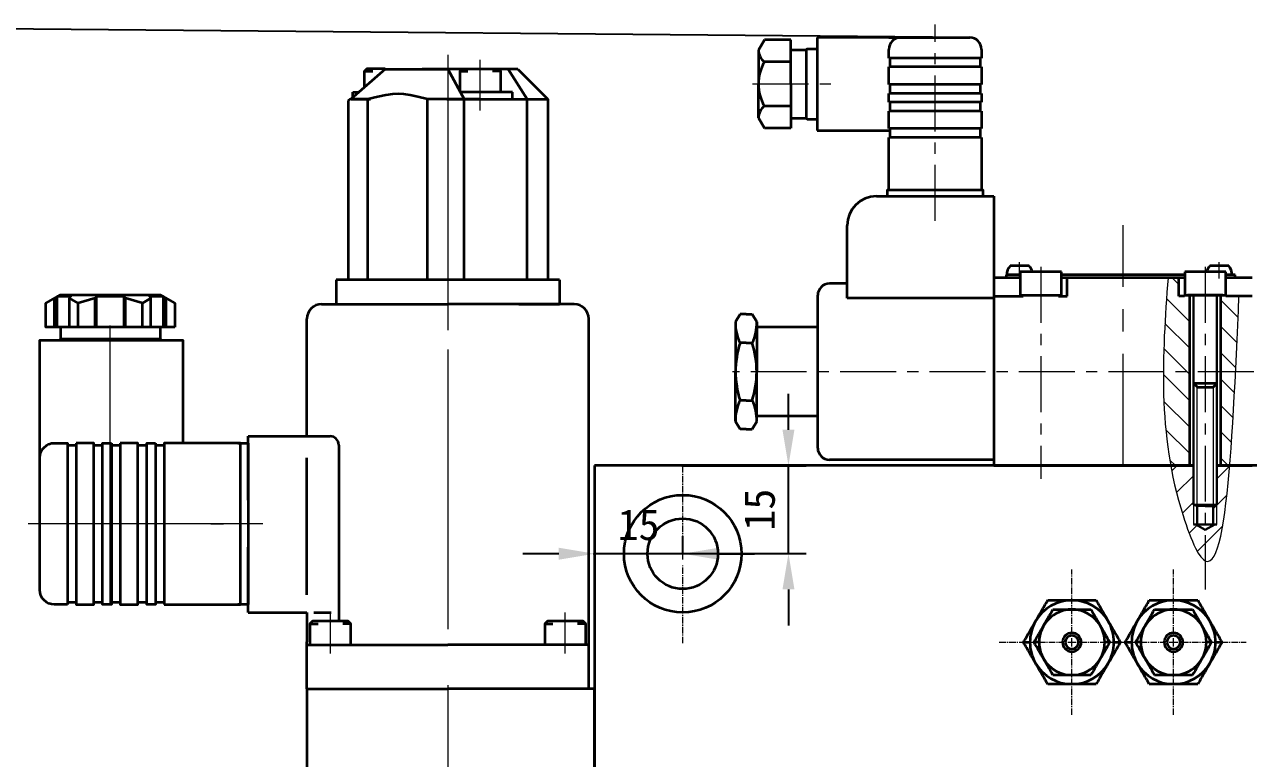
# Model space of a CAD drawing. Header units: millimetres. Extents: x 747 to 1827, y 470 to 2062.
# Drawn here: x 884.4 to 1023.5, y 732.4 to 815.8 of the extents above; entities that cross this region are included whole.
import ezdxf
from ezdxf import colors
from ezdxf.entities.mleader import LeaderData, LeaderLine
from ezdxf.math import Vec2, Vec3

# ---------------------------------------------------------------- set-up
doc = ezdxf.new("R2010")
doc.units = ezdxf.units.MM
doc.header["$PDSIZE"] = -1
for name, pattern in [('CENTER', [10.16, 6.35, -1.27, 1.27, -1.27]), ('CENTER2', [1.125, 0.75, -0.125, 0.125, -0.125]), ('CENTERX2', [20.32, 12.7, -2.54, 2.54, -2.54])]:
    doc.linetypes.add(name, pattern=pattern)
doc.layers.get('0').update_dxf_attribs({"lineweight": 35})
doc.layers.get('Defpoints').update_dxf_attribs({"lineweight": 35})
for name, color, linetype, lineweight in [('CENTER', 1, 'CENTER', 18), ('中心线层', 1, 'CENTERX2', 25), ('标注层', 4, 'Continuous', 18), ('细线层', 4, 'Continuous', 35)]:
    doc.layers.add(name, color=color, linetype=linetype, lineweight=lineweight)
doc.dimstyles.new('ISO-25', dxfattribs={"dimtxt": 2.5, "dimasz": 2.5, "dimexe": 1.25, "dimexo": 0.625, "dimtad": 1, "dimtxsty": 'Standard', "dimcen": 2.5, "dimadec": 0, "dimazin": 0, "dimtfac": 1, "dimtmove": 0, "dimatfit": 3, "dimfxl": 1, "dimarcsym": 0})

# ---------------------------------------------------------------- blocks, each defined once
blk = doc.blocks.new('*D140')
at = {"layer": 'Defpoints', "color": 0, "lineweight": 35, "transparency": 16777216}
for p in [(847.77, 815.59), (991.82, 814.28), (989.27, 533.33)]:
    blk.add_point(p, dxfattribs=at)
at = {"layer": '标注层', "color": 0, "lineweight": -2, "transparency": 16777216}
for p, q in [((991.82, 814.28), (845.77, 815.61)), ((845.26, 538.72), (847.74, 811.51)), ((989.27, 533.33), (843.22, 534.66))]:
    blk.add_line(p, q, dxfattribs=at)
at = {"layer": '标注层', "color": 0, "lineweight": 35, "transparency": 16777216}
for points in [[(847.06, 811.52), (848.42, 811.51), (847.77, 815.59)], [(844.58, 538.73), (845.94, 538.71), (845.22, 534.64)]]:
    blk.add_solid(points, dxfattribs=at)
at = {"layer": '标注层', "color": 0, "lineweight": 18, "transparency": 16777216, "insert": (843.23, 675.15), "char_height": 3.5, "attachment_point": 5, "rotation": 89.4798}
blk.add_mtext('421', dxfattribs=at)
blk = doc.blocks.new('*D146')
at = {"layer": 'Defpoints', "color": 0, "lineweight": 35, "transparency": 16777216}
for p in [(949.2, 755.67), (949.2, 755.67), (959.21, 755.67)]:
    blk.add_point(p, dxfattribs=at)
at = {"layer": '细线层', "color": 0, "lineweight": -2, "transparency": 16777216}
for p, q in [((949.2, 755.67), (949.2, 757.67)), ((959.21, 755.67), (959.21, 757.67)), ((945.12, 755.67), (941.04, 755.67)), ((959.21, 755.67), (949.2, 755.67)), ((963.29, 755.67), (967.37, 755.67))]:
    blk.add_line(p, q, dxfattribs=at)
at = {"layer": '细线层', "color": 0, "lineweight": 35, "transparency": 16777216}
for points in [[(945.12, 756.35), (945.12, 754.99), (949.2, 755.67)], [(963.29, 756.35), (963.29, 754.99), (959.21, 755.67)]]:
    blk.add_solid(points, dxfattribs=at)
at = {"layer": '细线层', "color": 0, "lineweight": 18, "transparency": 16777216, "insert": (954.2, 758.94), "char_height": 3.5, "attachment_point": 5}
blk.add_mtext('15', dxfattribs=at)
blk = doc.blocks.new('*D147')
at = {"layer": 'Defpoints', "color": 0, "lineweight": 35, "transparency": 16777216}
for p in [(959.1, 765.67), (971.22, 765.67), (959.1, 755.69)]:
    blk.add_point(p, dxfattribs=at)
at = {"layer": '细线层', "color": 0, "lineweight": -2, "transparency": 16777216}
for p, q in [((971.22, 769.75), (971.22, 773.83)), ((959.1, 765.67), (973.22, 765.67)), ((971.22, 755.69), (971.22, 765.67)), ((959.1, 755.69), (973.22, 755.69)), ((971.22, 751.61), (971.22, 747.53))]:
    blk.add_line(p, q, dxfattribs=at)
at = {"layer": '细线层', "color": 0, "lineweight": 35, "transparency": 16777216}
for points in [[(970.54, 769.75), (971.9, 769.75), (971.22, 765.67)], [(970.54, 751.61), (971.9, 751.61), (971.22, 755.69)]]:
    blk.add_solid(points, dxfattribs=at)
at = {"layer": '细线层', "color": 0, "lineweight": 18, "transparency": 16777216, "insert": (967.95, 760.68), "char_height": 3.5, "attachment_point": 5, "rotation": 90}
blk.add_mtext('15', dxfattribs=at)
blk = doc.blocks.new('*U158')
at = {"layer": '中心线层', "color": 0, "linetype": 'CENTER2', "lineweight": 18, "transparency": 16777216}
for p, q in [((0, 1.334), (0, 10.17)), ((-10.17, 0), (-1.334, 0)), ((1.334, 0), (10.17, 0)), ((0, -10.17), (0, -1.334))]:
    blk.add_line(p, q, dxfattribs=at)
at = {"layer": '中心线层', "color": 0, "linetype": 'Continuous', "lineweight": 18, "transparency": 16777216}
for p, q in [((-0.667, 0), (0.667, 0)), ((0, -0.667), (0, 0.667))]:
    blk.add_line(p, q, dxfattribs=at)
blk = doc.blocks.new('*U159')
at = {"layer": '中心线层', "color": 0, "linetype": 'CENTER2', "lineweight": 18, "transparency": 16777216}
for p, q in [((0, 0.95), (0, 8.26)), ((-8.26, 0), (-0.95, 0)), ((0.95, 0), (8.26, 0)), ((0, -8.26), (0, -0.95))]:
    blk.add_line(p, q, dxfattribs=at)
at = {"layer": '中心线层', "color": 0, "linetype": 'Continuous', "lineweight": 18, "transparency": 16777216}
for p, q in [((-0.48, 0), (0.48, 0)), ((0, -0.48), (0, 0.48))]:
    blk.add_line(p, q, dxfattribs=at)
blk = doc.blocks.new('*U160')
at = {"layer": '中心线层', "color": 0, "linetype": 'CENTER2', "lineweight": 18, "transparency": 16777216}
for p, q in [((0, 0.95), (0, 8.26)), ((-8.26, 0), (-0.95, 0)), ((0.95, 0), (8.26, 0)), ((0, -8.26), (0, -0.95))]:
    blk.add_line(p, q, dxfattribs=at)
at = {"layer": '中心线层', "color": 0, "linetype": 'Continuous', "lineweight": 18, "transparency": 16777216}
for p, q in [((-0.48, 0), (0.48, 0)), ((0, -0.48), (0, 0.48))]:
    blk.add_line(p, q, dxfattribs=at)

msp = doc.modelspace()

# ---------------------------------------------------------------- hatches: boundary and pattern name
at = {"lineweight": 18}
h = msp.add_hatch(dxfattribs=at)
h.set_pattern_fill('ANSI31', color=256, scale=0.667, angle=90)
h.set_pattern_definition([(135, (29.2382, -18.385), (-1.4974577, -1.4974577), [])])
edge = h.paths.add_edge_path()
edge.add_spline(control_points=[(1022.401, 784.937), (1022.276, 782.037), (1022.152, 779.137), (1022.016, 776.345)], knot_values=[82.9730087, 82.9730087, 82.9730087, 82.9730087, 90.0947818, 90.0947818, 90.0947818, 90.0947818], degree=3, periodic=0)
edge.add_line((1022.401, 784.937), (1020.912, 784.938))
edge.add_line((1020.912, 784.938), (1020.905, 785.016))
edge.add_line((1020.905, 785.016), (1020.334, 785.016))
edge.add_line((1020.334, 785.016), (1020.334, 776.345))
edge.add_line((1020.334, 776.345), (1022.016, 776.345))
edge = h.paths.add_edge_path()
edge.add_spline(control_points=[(1014.342, 787.017), (1014.086, 783.473), (1013.83, 779.929), (1013.81, 776.345)], knot_values=[0, 0, 0, 0, 16.3409057, 16.3409057, 16.3409057, 16.3409057], degree=3, periodic=0)
edge.add_line((1013.81, 776.345), (1016.807, 776.345))
edge.add_line((1016.807, 776.345), (1016.807, 785.016))
edge.add_line((1016.807, 785.016), (1016.236, 785.016))
edge.add_line((1016.236, 785.016), (1016.227, 784.937))
edge.add_line((1016.227, 784.937), (1015.567, 784.937))
edge.add_line((1015.567, 784.937), (1015.567, 787.017))
edge.add_line((1015.567, 787.017), (1014.342, 787.017))
edge = h.paths.add_edge_path()
edge.add_spline(control_points=[(1013.81, 776.345), (1013.791, 772.838), (1013.998, 769.293), (1014.652, 765.673)], knot_values=[16.3409057, 16.3409057, 16.3409057, 16.3409057, 32.3303649, 32.3303649, 32.3303649, 32.3303649], degree=3, periodic=0)
edge.add_line((1014.652, 765.673), (1016.807, 765.673))
edge.add_line((1016.807, 765.673), (1016.807, 776.345))
edge.add_line((1016.807, 776.345), (1013.81, 776.345))
edge = h.paths.add_edge_path()
edge.add_spline(control_points=[(1021.355, 765.673), (1021.618, 768.837), (1021.828, 772.489), (1022.016, 776.345)], knot_values=[73.1377594, 73.1377594, 73.1377594, 73.1377594, 82.9730087, 82.9730087, 82.9730087, 82.9730087], degree=3, periodic=0)
edge.add_line((1022.016, 776.345), (1020.334, 776.345))
edge.add_line((1020.334, 776.345), (1020.334, 765.673))
edge.add_line((1020.334, 765.673), (1021.355, 765.673))
h = msp.add_hatch(dxfattribs=at)
h.set_pattern_fill('ANSI31', color=256, scale=0.67)
edge = h.paths.add_edge_path()
edge.add_line((1017.236, 765.673), (1014.652, 765.673))
edge.add_spline(control_points=[(1014.652, 765.673), (1014.99, 763.806), (1015.775, 760.557), (1017.449, 756.029), (1018.237, 755.026), (1018.57, 754.863)], knot_values=[21.5643534, 21.5643534, 21.5643534, 21.5643534, 27.0633587, 31.0337728, 34.4652556, 34.4652556, 34.4652556, 34.4652556], degree=3, periodic=0)
edge.add_line((1018.57, 754.863), (1018.57, 758.379))
edge.add_line((1018.57, 758.379), (1017.489, 759.003))
edge.add_line((1017.489, 759.003), (1017.236, 759.003))
edge.add_line((1017.236, 759.003), (1017.236, 761.236))
edge.add_line((1017.236, 761.236), (1017.236, 765.673))
edge = h.paths.add_edge_path()
edge.add_spline(control_points=[(1018.57, 754.863), (1019.959, 754.184), (1020.782, 758.767), (1021.355, 765.673)], knot_values=[34.4652556, 34.4652556, 34.4652556, 34.4652556, 48.7828855, 48.7828855, 48.7828855, 48.7828855], degree=3, periodic=0)
edge.add_line((1021.355, 765.673), (1019.904, 765.673))
edge.add_line((1019.904, 765.673), (1019.904, 761.236))
edge.add_line((1019.904, 761.236), (1019.904, 759.003))
edge.add_line((1019.904, 759.003), (1019.651, 759.003))
edge.add_line((1019.651, 759.003), (1018.57, 758.379))
edge.add_line((1018.57, 758.379), (1018.57, 754.863))
h.paths.add_polyline_path([(1019.904, 761.236), (1019.474, 761.091), (1019.474, 759.003), (1019.651, 759.003), (1019.904, 759.003)], flags=17)

# ---------------------------------------------------------------- linework, layer by layer
for p, q in [((968.485, 814.018), (967.811, 812.851)), ((971.48, 814.018), (968.485, 814.018)), ((971.48, 809.016), (971.48, 814.018)), ((982.619, 814.285), (974.481, 814.285)), ((974.481, 814.285), (974.481, 803.746)), ((982.619, 814.285), (991.823, 814.285)), ((967.811, 812.851), (967.811, 809.016)), ((971.48, 812.892), (973.243, 812.892)), ((973.356, 813.006), (974.481, 813.006)), ((982.619, 811.95), (982.619, 812.951)), ((993.157, 812.951), (993.157, 811.95)), ((971.48, 811.519), (968.485, 811.519)), ((993.157, 811.95), (982.619, 811.95)), ((993.157, 810.95), (982.619, 810.95)), ((982.619, 808.949), (982.619, 810.95)), ((982.753, 811.95), (982.753, 810.95)), ((993.023, 810.95), (993.023, 811.95)), ((993.157, 810.95), (993.157, 808.949)), ((925.39, 810.695), (921.522, 807.294)), ((923.056, 810.459), (923.99, 810.459)), ((925.39, 810.695), (932.527, 810.695)), ((936.438, 810.695), (929.592, 810.695)), ((932.527, 810.695), (934.373, 807.294)), ((933.868, 810.459), (934.802, 810.459)), ((940.476, 810.695), (936.438, 810.695)), ((938.537, 810.459), (937.604, 810.459)), ((939.389, 810.695), (941.545, 807.294)), ((940.476, 810.695), (943.866, 807.294)), ((921.722, 808.094), (922.432, 808.094)), ((921.722, 807.47), (921.722, 808.094)), ((939.871, 808.094), (933.939, 808.094)), ((939.871, 807.294), (939.871, 808.094)), ((967.811, 805.18), (967.811, 809.016)), ((971.48, 809.016), (971.48, 804.013)), ((993.157, 808.949), (982.619, 808.949)), ((993.157, 807.948), (982.619, 807.948)), ((982.619, 806.948), (982.619, 807.948)), ((982.753, 808.949), (982.753, 807.948)), ((993.023, 807.948), (993.023, 808.949)), ((993.157, 807.948), (993.157, 806.948)), ((921.188, 806.96), (921.188, 786.778)), ((923.439, 807.294), (921.522, 807.294)), ((921.555, 807.294), (923.723, 807.294)), ((923.439, 786.778), (923.439, 807.294)), ((930.226, 786.778), (930.226, 807.294)), ((932.527, 807.294), (930.226, 807.294)), ((936.203, 807.294), (932.368, 807.294)), ((932.401, 807.294), (934.535, 807.294)), ((932.527, 807.294), (943.866, 807.294)), ((934.535, 807.294), (932.534, 807.294)), ((934.373, 786.778), (934.373, 807.294)), ((936.203, 807.294), (940.071, 807.294)), ((941.545, 786.778), (941.545, 807.294)), ((943.866, 807.294), (943.866, 786.778)), ((993.157, 806.948), (982.619, 806.948)), ((982.753, 806.948), (982.753, 805.947)), ((993.023, 805.947), (993.023, 806.948)), ((968.485, 804.013), (967.811, 805.18)), ((971.48, 806.512), (968.485, 806.512)), ((993.157, 805.947), (982.619, 805.947)), ((982.619, 803.946), (982.619, 805.947)), ((993.157, 805.947), (993.157, 803.946)), ((971.48, 804.013), (968.485, 804.013)), ((971.48, 805.139), (973.243, 805.139)), ((973.356, 805.026), (974.481, 805.026)), ((993.157, 803.946), (982.619, 803.946)), ((982.753, 803.946), (982.753, 802.946)), ((993.023, 802.946), (993.023, 803.946)), ((974.481, 803.746), (982.619, 803.746)), ((993.157, 802.946), (982.619, 802.946)), ((982.619, 796.943), (982.619, 802.946)), ((993.157, 802.946), (993.157, 796.943)), ((993.157, 796.943), (982.619, 796.943)), ((981.218, 796.276), (994.558, 796.276)), ((994.558, 796.276), (994.558, 784.682)), ((977.883, 784.682), (977.883, 792.941)), ((997.56, 787.35), (995.95, 787.35)), ((995.95, 787.35), (995.95, 787.017)), ((998.558, 788.351), (996.411, 788.351)), ((1008.957, 787.35), (1002.229, 787.35)), ((1016.236, 787.35), (1008.957, 787.35)), ((1021.236, 788.351), (1019.089, 788.351)), ((1021.963, 787.35), (1020.905, 787.35)), ((1021.963, 787.017), (1021.963, 787.35)), ((932.527, 786.778), (919.854, 786.778)), ((919.854, 786.778), (919.854, 784.015)), ((945.2, 786.778), (932.527, 786.778)), ((945.2, 786.778), (945.2, 784.015)), ((977.883, 786.35), (975.882, 786.35)), ((997.56, 787.017), (994.558, 787.017)), ((994.558, 787.017), (994.558, 765.673)), ((1016.236, 787.017), (1002.229, 787.017)), ((1002.897, 784.937), (1002.897, 787.017)), ((1015.567, 784.937), (1015.567, 787.017)), ((1023.906, 787.017), (1020.905, 787.017)), ((887.821, 781.414), (887.821, 784.687)), ((888.131, 781.414), (888.131, 784.866)), ((889.554, 781.414), (889.554, 784.687)), ((892.442, 781.414), (892.442, 784.687)), ((892.597, 781.414), (892.597, 784.866)), ((895.753, 781.414), (895.753, 784.866)), ((895.908, 781.414), (895.908, 784.687)), ((898.796, 781.414), (898.796, 784.687)), ((900.219, 781.414), (900.219, 784.866)), ((900.529, 781.414), (900.529, 784.687)), ((974.548, 767.674), (974.548, 785.016)), ((994.558, 784.682), (977.883, 784.682)), ((994.558, 784.937), (997.893, 784.937)), ((997.893, 785.016), (1001.895, 785.016)), ((1001.895, 784.937), (1002.897, 784.937)), ((1016.227, 784.937), (1015.567, 784.937)), ((1020.571, 785.016), (1016.569, 785.016)), ((1016.807, 765.673), (1016.807, 785.016)), ((1023.906, 784.937), (1020.912, 784.938)), ((890.517, 781.414), (890.517, 784.132)), ((897.833, 781.414), (897.833, 784.132)), ((918.187, 784.015), (932.527, 784.015)), ((918.187, 784.015), (932.527, 784.015)), ((946.868, 784.015), (932.527, 784.015)), ((940.598, 784.015), (945.2, 784.015)), ((941.198, 784.015), (945.2, 784.015)), ((916.519, 769.008), (916.519, 782.348)), ((948.535, 745.329), (948.535, 782.348)), ((965.717, 782.891), (965.21, 782.014)), ((965.21, 782.014), (965.21, 776.345)), ((966.411, 782.891), (965.717, 782.891)), ((966.411, 782.891), (967.105, 782.891)), ((967.105, 782.891), (967.611, 782.014)), ((967.611, 782.014), (967.611, 776.345)), ((888.505, 781.414), (888.505, 780.08)), ((899.844, 781.414), (899.844, 780.08)), ((974.548, 781.381), (967.611, 781.381)), ((887.905, 779.913), (900.445, 779.913)), ((966.411, 779.618), (965.717, 779.618)), ((966.411, 779.618), (967.105, 779.618)), ((965.21, 770.675), (965.21, 776.345)), ((967.611, 770.675), (967.611, 776.345)), ((966.411, 773.072), (965.717, 773.072)), ((966.411, 773.072), (967.105, 773.072)), ((965.717, 769.798), (965.21, 770.675)), ((967.105, 769.798), (967.611, 770.675)), ((974.548, 771.309), (967.611, 771.309)), ((909.849, 769.008), (919.138, 769.008)), ((909.849, 761.738), (909.849, 769.008)), ((966.411, 769.798), (965.717, 769.798)), ((966.411, 769.798), (967.105, 769.798)), ((889.305, 768.007), (890.306, 768.007)), ((892.307, 768.007), (893.307, 768.007)), ((894.308, 768.007), (895.308, 768.007)), ((897.309, 768.007), (898.31, 768.007)), ((899.31, 768.007), (900.311, 768.007)), ((908.649, 768.241), (909.849, 768.241)), ((908.982, 749.898), (908.982, 768.241)), ((909.849, 768.241), (909.849, 749.898)), ((920.138, 768.007), (920.138, 747.997)), ((916.519, 751.007), (916.519, 766.549)), ((994.558, 766.34), (975.882, 766.34)), ((994.558, 765.673), (1017.236, 765.673)), ((1019.904, 765.673), (1023.906, 765.673)), ((909.849, 748.998), (909.849, 756.402)), ((890.306, 750.132), (889.305, 750.132)), ((893.307, 750.132), (892.307, 750.132)), ((895.308, 750.132), (894.308, 750.132)), ((898.31, 750.132), (897.309, 750.132)), ((900.311, 750.132), (899.31, 750.132)), ((909.849, 749.898), (908.649, 749.898)), ((909.849, 748.998), (916.519, 748.998)), ((916.519, 748.998), (916.519, 745.663)), ((917.317, 748.998), (919.251, 748.998)), ((916.853, 747.694), (917.786, 747.694)), ((921.522, 747.694), (920.588, 747.694)), ((943.533, 747.694), (944.466, 747.694)), ((948.202, 747.694), (947.268, 747.694)), ((916.519, 745.329), (916.519, 745.663)), ((916.519, 745.329), (932.527, 745.329)), ((916.519, 740.327), (916.519, 745.329)), ((948.535, 745.329), (932.527, 745.329)), ((948.535, 740.327), (948.535, 745.329)), ((916.519, 740.327), (916.519, 687.634)), ((916.519, 740.327), (932.527, 740.327)), ((948.535, 740.327), (932.527, 740.327)), ((949.202, 740.327), (948.535, 740.327)), ((949.202, 687.634), (949.202, 740.327))]:
    msp.add_line(p, q)
at = {"lineweight": 35}
for p, q in [((1002.229, 787.684), (997.56, 787.684)), ((997.56, 787.684), (997.56, 785.016)), ((1002.229, 785.016), (1002.229, 787.684)), ((1020.905, 787.684), (1016.236, 787.684)), ((1016.236, 787.684), (1016.236, 785.016)), ((1020.905, 785.016), (1020.905, 787.684)), ((997.56, 785.016), (1002.229, 785.016)), ((1016.227, 784.937), (1016.236, 785.016)), ((1016.236, 785.016), (1020.905, 785.016)), ((1018.57, 785.016), (1017.236, 785.016)), ((1018.57, 785.016), (1019.904, 785.016)), ((1020.334, 765.673), (1020.334, 785.016)), ((1020.905, 785.016), (1020.913, 784.937)), ((1019.904, 775.014), (1017.236, 775.014)), ((1017.236, 775.014), (1017.674, 774.576)), ((1017.67, 774.576), (1019.47, 774.576)), ((1019.904, 775.014), (1019.47, 774.576)), ((1018.57, 761.091), (1019.474, 761.091)), ((1019.904, 761.236), (1019.474, 761.091))]:
    msp.add_line(p, q, dxfattribs=at)
at = {"lineweight": 30}
for p, q in [((1017.236, 785.016), (1017.236, 765.673)), ((1019.904, 785.016), (1019.904, 765.673)), ((1017.236, 765.673), (1017.236, 761.236)), ((1019.904, 761.236), (1019.904, 765.673)), ((1017.67, 761.091), (1017.236, 761.236)), ((1017.236, 761.236), (1019.904, 761.236)), ((1018.57, 761.091), (1017.67, 761.091)), ((1017.67, 759.003), (1017.67, 761.091)), ((1019.474, 759.003), (1019.474, 761.091)), ((1017.236, 759.003), (1019.904, 759.003)), ((1018.57, 759.003), (1017.489, 759.003)), ((1017.489, 759.003), (1018.57, 758.379)), ((1018.57, 759.003), (1019.651, 759.003)), ((1019.651, 759.003), (1018.57, 758.379))]:
    msp.add_line(p, q, dxfattribs=at)
at = {"lineweight": 18}
for p, q in [((1017.67, 761.236), (1017.67, 774.576)), ((1019.47, 774.576), (1019.47, 761.236)), ((1019.904, 765.673), (1020.334, 765.673)), ((1017.236, 761.236), (1017.236, 759.003)), ((1018.57, 761.236), (1017.67, 761.236)), ((1019.904, 759.003), (1019.904, 761.236))]:
    msp.add_line(p, q, dxfattribs=at)
at = {"color": 7, "linetype": 'Continuous', "lineweight": 35}
for p, q in [((1017.236, 765.673), (949.202, 765.673)), ((949.202, 765.673), (949.202, 665.623)), ((1049.252, 765.673), (1019.904, 765.673)), ((997.921, 745.616), (998.659, 745.616)), ((999.696, 745.616), (999.12, 745.616)), ((1007.727, 745.616), (1007.151, 745.616)), ((1008.188, 745.616), (1008.925, 745.616)), ((1009.466, 745.616), (1010.203, 745.616)), ((1011.241, 745.616), (1010.664, 745.616)), ((1019.272, 745.616), (1018.695, 745.616)), ((1019.733, 745.616), (1020.47, 745.616))]:
    msp.add_line(p, q, dxfattribs=at)
for points in [[(973.356, 813.006), (973.243, 812.892), (973.243, 805.139), (973.356, 805.026)], [(923.056, 808.643), (923.056, 810.459), (923.359, 810.762), (925.39, 810.762)], [(934.105, 810.695), (933.868, 810.459), (933.868, 808.224)], [(938.537, 808.094), (938.537, 810.459), (938.301, 810.695)], [(930.226, 807.294), (929.118, 807.555), (928.243, 807.742), (927.522, 807.854), (926.875, 807.891), (926.223, 807.854), (925.486, 807.742), (924.584, 807.555), (923.439, 807.294)], [(900.219, 784.866), (898.641, 784.866), (898.796, 784.687), (897.833, 784.132), (895.908, 784.687), (895.753, 784.866), (892.597, 784.866), (892.442, 784.687), (890.517, 784.132), (889.554, 784.687), (889.709, 784.866), (888.131, 784.866)], [(886.171, 766.573), (886.171, 779.913), (902.436, 779.913), (902.436, 768.241)], [(888.339, 779.913), (888.505, 780.08), (899.844, 780.08), (900.011, 779.913)], [(921.522, 745.329), (921.522, 747.694), (921.218, 747.997), (917.156, 747.997), (916.853, 747.694), (916.853, 745.329)], [(948.202, 745.329), (948.202, 747.694), (947.898, 747.997), (943.836, 747.997), (943.533, 747.694), (943.533, 745.329)]]:
    msp.add_lwpolyline(points)
for points in [[(993.324, 796.276), (993.324, 796.943), (982.452, 796.943), (982.452, 796.276)], [(901.492, 781.414), (886.858, 781.414), (886.858, 784.132), (888.505, 785.083), (899.844, 785.083), (901.492, 784.132)], [(890.306, 768.241), (890.306, 749.898), (892.307, 749.898), (892.307, 768.241)], [(894.308, 768.241), (894.308, 749.898), (893.307, 749.898), (893.307, 768.241)], [(895.308, 768.241), (895.308, 749.898), (897.309, 749.898), (897.309, 768.241)], [(899.31, 768.241), (899.31, 749.898), (898.31, 749.898), (898.31, 768.241)], [(900.311, 749.898), (908.982, 749.898), (908.982, 768.241), (900.311, 768.241)]]:
    msp.add_lwpolyline(points, close=True)
msp.add_lwpolyline([(889.305, 749.898), (887.838, 749.898, -0.4142136), (886.171, 751.566), (886.171, 766.573, -0.4142136), (887.838, 768.241), (889.305, 768.241), (889.305, 749.898)], format="xyb")
for radius in [6.67, 4.002]:
    msp.add_circle((959.207, 755.668), radius, dxfattribs=at)
for centre, radius, start, end in [((983.953, 812.951), 1.334, 90, 180), ((991.823, 812.951), 1.334, 0, 90), ((969.56, 812.899), 1.75, 181.57531, 232.08597), ((972.798, 809.016), 4.986, 149.86735, 210.13265), ((921.522, 806.96), 0.334, 90, 180), ((969.56, 805.132), 1.75, 127.91403, 178.42469), ((981.218, 792.941), 3.335, 90, 180), ((997.485, 787.35), 1.467, 137.01411, 180), ((997.485, 787.35), 1.467, 13.13656, 42.98589), ((1020.163, 787.35), 1.467, 137.01411, 166.86344), ((1020.163, 787.35), 1.467, 0, 42.98589), ((975.882, 785.016), 1.334, 90, 180), ((918.187, 782.348), 1.667, 90, 180), ((946.868, 782.348), 1.667, 0, 90), ((969.986, 781.772), 4.782, 177.09505, 206.76988), ((962.835, 781.772), 4.782, 333.23012, 2.90495), ((976.043, 776.345), 10.833, 162.41205, 197.58795), ((956.779, 776.345), 10.833, 342.41205, 17.58795), ((969.986, 770.918), 4.782, 153.23012, 182.90495), ((962.835, 770.918), 4.782, 357.09505, 26.76988), ((919.138, 768.007), 1, 0, 90), ((975.882, 767.674), 1.334, 180, 270)]:
    msp.add_arc(centre, radius, start, end)
for centre, radius, start, end in [((1003.423, 745.616), 4.765, 90, 150), ((1003.423, 745.616), 4.765, 30, 90), ((1014.968, 745.616), 4.765, 90, 150), ((1014.968, 745.616), 4.765, 30, 90), ((1003.423, 745.616), 3.727, 0, 180), ((1014.968, 745.616), 3.727, 0, 180), ((1003.423, 745.616), 4.765, 150, 180), ((1003.423, 745.616), 4.765, 0, 30), ((1014.968, 745.616), 4.765, 150, 180), ((1014.968, 745.616), 4.765, 0, 30), ((1003.423, 745.616), 4.765, 180, 210), ((1003.423, 745.616), 3.727, 180, 0), ((1003.423, 745.616), 1.059, 0, 180), ((1003.423, 745.616), 1.059, 180, 0), ((1003.423, 745.616), 0.762, 0, 180), ((1003.423, 745.616), 0.762, 180, 0), ((1003.423, 745.616), 4.765, 330, 0), ((1014.968, 745.616), 4.765, 180, 210), ((1014.968, 745.616), 3.727, 180, 0), ((1014.968, 745.616), 1.059, 0, 180), ((1014.968, 745.616), 1.059, 180, 0), ((1014.968, 745.616), 0.762, 0, 180), ((1014.968, 745.616), 0.762, 180, 0), ((1014.968, 745.616), 4.765, 330, 0), ((1003.423, 745.616), 4.765, 210, 270), ((1003.423, 745.616), 4.765, 270, 330), ((1014.968, 745.616), 4.765, 210, 270), ((1014.968, 745.616), 4.765, 270, 330)]:
    msp.add_arc(centre, radius, start, end, dxfattribs=at)
at = {"lineweight": 18}
msp.add_spline([(1014.342, 787.017), (1016.051, 760.008), (1017.469, 756.299), (1022.401, 784.937)], degree=3, dxfattribs=at)
at = {"color": 7, "linetype": 'Continuous', "lineweight": 35}
for points in [[(999.297, 747.999), (999.518, 748.381), (999.735, 748.757), (1000.185, 749.536), (1000.417, 749.939), (1000.672, 750.381)], [(1000.672, 750.381), (1001.183, 750.381), (1001.648, 750.381), (1002.548, 750.381), (1002.982, 750.381), (1003.423, 750.381)], [(1003.423, 750.381), (1003.865, 750.381), (1004.299, 750.381), (1005.199, 750.381), (1005.664, 750.381), (1006.174, 750.381)], [(1006.174, 750.381), (1006.43, 749.939), (1006.662, 749.536), (1007.112, 748.757), (1007.329, 748.381), (1007.55, 747.999)], [(1010.841, 747.999), (1011.062, 748.381), (1011.279, 748.757), (1011.729, 749.536), (1011.962, 749.939), (1012.217, 750.381)], [(1012.217, 750.381), (1012.727, 750.381), (1013.193, 750.381), (1014.093, 750.381), (1014.526, 750.381), (1014.968, 750.381)], [(1014.968, 750.381), (1015.41, 750.381), (1015.843, 750.381), (1016.743, 750.381), (1017.209, 750.381), (1017.719, 750.381)], [(1017.719, 750.381), (1017.974, 749.939), (1018.207, 749.536), (1018.657, 748.757), (1018.873, 748.381), (1019.094, 747.999)], [(1000.196, 747.48), (1000.368, 747.779), (1000.538, 748.073), (1000.89, 748.682), (1001.072, 748.998), (1001.272, 749.343)], [(1001.272, 749.343), (1001.671, 749.343), (1002.035, 749.343), (1002.739, 749.343), (1003.078, 749.343), (1003.423, 749.343)], [(1003.423, 749.343), (1003.769, 749.343), (1004.108, 749.343), (1004.812, 749.343), (1005.176, 749.343), (1005.575, 749.343)], [(1005.575, 749.343), (1005.775, 748.998), (1005.957, 748.682), (1006.309, 748.073), (1006.479, 747.779), (1006.651, 747.48)], [(1011.74, 747.48), (1011.913, 747.779), (1012.082, 748.073), (1012.434, 748.682), (1012.616, 748.998), (1012.816, 749.343)], [(1012.816, 749.343), (1013.215, 749.343), (1013.579, 749.343), (1014.283, 749.343), (1014.622, 749.343), (1014.968, 749.343)], [(1014.968, 749.343), (1015.313, 749.343), (1015.652, 749.343), (1016.356, 749.343), (1016.721, 749.343), (1017.12, 749.343)], [(1017.12, 749.343), (1017.319, 748.998), (1017.501, 748.682), (1017.853, 748.073), (1018.023, 747.779), (1018.196, 747.48)], [(997.921, 745.616), (998.176, 746.058), (998.409, 746.461), (998.859, 747.241), (999.076, 747.616), (999.297, 747.999)], [(999.12, 745.616), (999.319, 745.962), (999.501, 746.277), (999.853, 746.887), (1000.023, 747.181), (1000.196, 747.48)], [(1006.651, 747.48), (1006.824, 747.181), (1006.994, 746.887), (1007.346, 746.277), (1007.528, 745.962), (1007.727, 745.616)], [(1007.55, 747.999), (1007.771, 747.616), (1007.988, 747.241), (1008.438, 746.461), (1008.67, 746.058), (1008.925, 745.616)], [(1009.466, 745.616), (1009.721, 746.058), (1009.954, 746.461), (1010.404, 747.241), (1010.62, 747.616), (1010.841, 747.999)], [(1010.664, 745.616), (1010.864, 745.962), (1011.046, 746.277), (1011.398, 746.887), (1011.567, 747.181), (1011.74, 747.48)], [(1018.196, 747.48), (1018.368, 747.181), (1018.538, 746.887), (1018.89, 746.277), (1019.072, 745.962), (1019.272, 745.616)], [(1019.094, 747.999), (1019.315, 747.616), (1019.532, 747.241), (1019.982, 746.461), (1020.215, 746.058), (1020.47, 745.616)], [(999.297, 743.234), (999.076, 743.616), (998.859, 743.992), (998.409, 744.771), (998.176, 745.174), (997.921, 745.616)], [(1000.196, 743.753), (1000.023, 744.052), (999.853, 744.345), (999.501, 744.955), (999.319, 745.271), (999.12, 745.616)], [(1007.727, 745.616), (1007.528, 745.271), (1007.346, 744.955), (1006.994, 744.345), (1006.824, 744.052), (1006.651, 743.753)], [(1008.925, 745.616), (1008.67, 745.174), (1008.438, 744.771), (1007.988, 743.992), (1007.771, 743.616), (1007.55, 743.234)], [(1010.841, 743.234), (1010.62, 743.616), (1010.404, 743.992), (1009.954, 744.771), (1009.721, 745.174), (1009.466, 745.616)], [(1011.74, 743.753), (1011.567, 744.052), (1011.398, 744.345), (1011.046, 744.955), (1010.864, 745.271), (1010.664, 745.616)], [(1019.272, 745.616), (1019.072, 745.271), (1018.89, 744.955), (1018.538, 744.345), (1018.368, 744.052), (1018.196, 743.753)], [(1020.47, 745.616), (1020.215, 745.174), (1019.982, 744.771), (1019.532, 743.992), (1019.315, 743.616), (1019.094, 743.234)], [(1000.672, 740.851), (1000.417, 741.293), (1000.185, 741.696), (999.735, 742.476), (999.518, 742.851), (999.297, 743.234)], [(1001.272, 741.889), (1001.072, 742.235), (1000.89, 742.55), (1000.538, 743.16), (1000.368, 743.453), (1000.196, 743.753)], [(1006.651, 743.753), (1006.479, 743.453), (1006.309, 743.16), (1005.957, 742.55), (1005.775, 742.235), (1005.575, 741.889)], [(1007.55, 743.234), (1007.329, 742.851), (1007.112, 742.476), (1006.662, 741.696), (1006.43, 741.293), (1006.174, 740.851)], [(1012.217, 740.851), (1011.962, 741.293), (1011.729, 741.696), (1011.279, 742.476), (1011.062, 742.851), (1010.841, 743.234)], [(1012.816, 741.889), (1012.616, 742.235), (1012.434, 742.55), (1012.082, 743.16), (1011.913, 743.453), (1011.74, 743.753)], [(1018.196, 743.753), (1018.023, 743.453), (1017.853, 743.16), (1017.501, 742.55), (1017.319, 742.235), (1017.12, 741.889)], [(1019.094, 743.234), (1018.873, 742.851), (1018.657, 742.476), (1018.207, 741.696), (1017.974, 741.293), (1017.719, 740.851)], [(1003.423, 741.889), (1003.078, 741.889), (1002.739, 741.889), (1002.035, 741.889), (1001.671, 741.889), (1001.272, 741.889)], [(1005.575, 741.889), (1005.176, 741.889), (1004.812, 741.889), (1004.108, 741.889), (1003.769, 741.889), (1003.423, 741.889)], [(1014.968, 741.889), (1014.622, 741.889), (1014.283, 741.889), (1013.579, 741.889), (1013.215, 741.889), (1012.816, 741.889)], [(1017.12, 741.889), (1016.721, 741.889), (1016.356, 741.889), (1015.652, 741.889), (1015.313, 741.889), (1014.968, 741.889)], [(1003.423, 740.851), (1002.982, 740.851), (1002.548, 740.851), (1001.648, 740.851), (1001.183, 740.851), (1000.672, 740.851)], [(1006.174, 740.851), (1005.664, 740.851), (1005.199, 740.851), (1004.299, 740.851), (1003.865, 740.851), (1003.423, 740.851)], [(1014.968, 740.851), (1014.526, 740.851), (1014.093, 740.851), (1013.193, 740.851), (1012.727, 740.851), (1012.217, 740.851)], [(1017.719, 740.851), (1017.209, 740.851), (1016.743, 740.851), (1015.843, 740.851), (1015.41, 740.851), (1014.968, 740.851)]]:
    msp.add_open_spline(points, degree=3, knots=[0, 0, 0, 0, 0.5, 0.5, 1, 1, 1, 1], dxfattribs=at)
at = {"layer": 'CENTER'}
for p, q in [((987.888, 793.472), (987.888, 815.774)), ((936.203, 806.002), (936.203, 811.763)), ((967.152, 809.016), (976.127, 809.016)), ((997.485, 786.934), (997.485, 788.768)), ((1020.163, 786.934), (1020.163, 788.768)), ((999.894, 788.258), (999.894, 764.177)), ((1018.57, 788.258), (1018.57, 751.62)), ((1054.558, 776.345), (964.857, 776.345)), ((919.187, 744.329), (919.187, 748.998)), ((945.867, 744.329), (945.867, 748.998))]:
    msp.add_line(p, q, dxfattribs=at)
at = {"layer": 'CENTER', "ltscale": 5}
for p, q in [((932.527, 812.32), (932.527, 781.053)), ((894.175, 749.855), (894.175, 786.417)), ((932.527, 778.846), (932.527, 733.169)), ((905.58, 759.07), (907.048, 759.07)), ((932.527, 740.327), (932.527, 681.631))]:
    msp.add_line(p, q, dxfattribs=at)
at = {"layer": 'CENTER', "color": 1, "ltscale": 5}
msp.add_line((911.517, 759.07), (884.837, 759.07), dxfattribs=at)
at = {"layer": '中心线层', "lineweight": 18}
msp.add_line((1009.232, 765.673), (1009.232, 792.966), dxfattribs=at)

# ---------------------------------------------------------------- block references
at = {"layer": '中心线层', "linetype": 'CENTER2', "lineweight": 18}
for name, p in [('*U158', (959.207, 755.668)), ('*U159', (1003.423, 745.616)), ('*U160', (1014.968, 745.616))]:
    msp.add_blockref(name, p, dxfattribs=at)

# ---------------------------------------------------------------- dimensions: what is measured, and where the dimension line sits
at = {"layer": '标注层', "lineweight": 18}
dim = msp.add_aligned_dim(p1=(989.272, 533.331), p2=(991.823, 814.285), distance=144.055, text='421', dimstyle='ISO-25', override={"dimtxt": 3.5, "dimasz": 4.08, "dimexe": 2, "dimexo": 0, "dimgap": 1.524, "dimtoh": 1, "dimzin": 0, "dimadec": 2, "dimtzin": 0}, dxfattribs=at)
dim.commit()
dim.dimension.update_dxf_attribs({"geometry": '*D140', "text_midpoint": (843.225, 675.146)})
at = {"layer": '细线层', "lineweight": 18}
dim = msp.add_linear_dim(base=(971.222, 765.673), p1=(959.099, 755.686), p2=(959.099, 765.673), angle=90, text='15', dimstyle='ISO-25', override={"dimtxt": 3.5, "dimasz": 4.08, "dimexe": 2, "dimexo": 0, "dimgap": 1.524, "dimtoh": 1, "dimdec": 1, "dimzin": 0, "dimadec": 2, "dimtdec": 1, "dimtzin": 0}, dxfattribs=at)
dim.commit()
dim.dimension.update_dxf_attribs({"geometry": '*D147', "text_midpoint": (967.948, 760.679)})
dim = msp.add_linear_dim(base=(949.202, 755.668), p1=(959.207, 755.668), p2=(949.202, 755.668), text='15', dimstyle='ISO-25', override={"dimtxt": 3.5, "dimasz": 4.08, "dimexe": 2, "dimexo": 0, "dimgap": 1.524, "dimtoh": 1, "dimdec": 1, "dimzin": 0, "dimadec": 2, "dimtdec": 1, "dimtzin": 0}, dxfattribs=at)
dim.commit()
dim.dimension.update_dxf_attribs({"geometry": '*D146', "text_midpoint": (954.205, 758.942)})

# ---------------------------------------------------------------- leaders
at = {"layer": '标注层', "lineweight": 18}
ml = msp.add_multileader_mtext('Standard', dxfattribs=at)
ml.set_content('2', color=256)
ml.set_leader_properties()
ml.build(insert=Vec2(0, 0))
ml.multileader.update_dxf_attribs({"text_left_attachment_type": 6, "text_right_attachment_type": 6, "text_top_attachment_type": 10, "text_bottom_attachment_type": 10, "dogleg_length": 0.36, "arrow_head_size": 2.668})
ctx = ml.context
ctx.base_point, ctx.char_height, ctx.arrow_head_size, ctx.landing_gap_size, ctx.plane_origin = Vec3(849.725, 743.516), 8.004, 2.668, 2.668, Vec3(916.519, 687.634)
ctx.left_attachment, ctx.right_attachment, ctx.top_attachment, ctx.bottom_attachment, ctx.text_align_type = 6, 6, 10, 10, 2
notes = []
notes.append((ctx, [(0, (1, 1, 0), (860.637, 743.516), (-1, 0), 0.24, [(0, [(916.519, 687.634)], 0, [])])]))
ctx.mtext.insert, ctx.mtext.alignment, ctx.mtext.flow_direction = Vec3(857.729, 753.121), 3, 5
for ctx, leaders in notes:
    for number, flags, end, landing, length, lines in leaders:
        leader = LeaderData()
        leader.index, (leader.has_last_leader_line, leader.has_dogleg_vector, leader.attachment_direction) = number, flags
        leader.last_leader_point, leader.dogleg_vector, leader.dogleg_length = Vec3(end), Vec3(landing), length
        for number, points, colour, breaks in lines:
            line = LeaderLine()
            line.index, line.vertices, line.color, line.breaks = number, Vec3.list(points), colors.encode_raw_color(colour), breaks
            leader.lines.append(line)
        ctx.leaders.append(leader)

doc.saveas('drawing.dxf')
